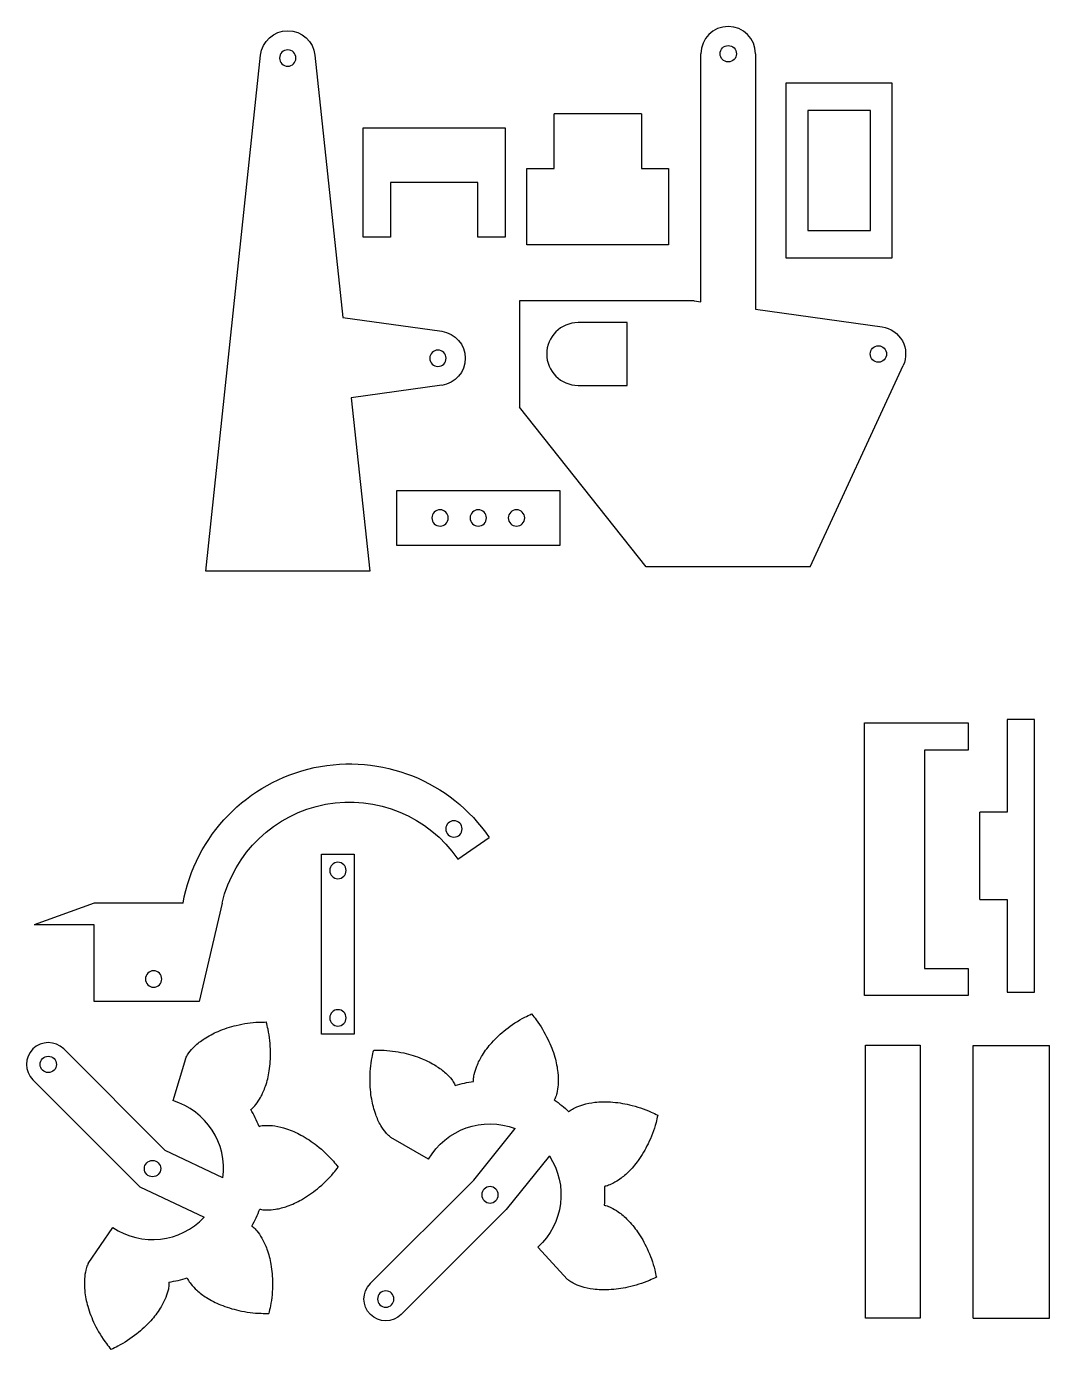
# Model space of a CAD drawing. Header units: millimetres. Extents: x 0 to 18.7, y 0 to 24.2.
import ezdxf

# ---------------------------------------------------------------- set-up
doc = ezdxf.new("R2010")
doc.units = ezdxf.units.MM
doc.layers.get('0').update_dxf_attribs({"true_color": 0xffffff})

msp = doc.modelspace()

# ---------------------------------------------------------------- linework, layer by layer
at = {"extrusion": (-1.32635e-16, 6.66134e-16, -1)}
for p, q in [((3.286, 14.259, -1.8), (4.289, 23.712, -1.8)), ((5.283, 23.712, -1.8), (5.793, 18.906, -1.8)), ((5.793, 18.906, -1.8), (7.605, 18.654, -1.8)), ((7.605, 17.664, -1.8), (5.949, 17.433, -1.8)), ((5.949, 17.433, -1.8), (6.286, 14.259, -1.8)), ((6.286, 14.259, -1.8), (3.286, 14.259, -1.8))]:
    msp.add_line(p, q, dxfattribs=at)
at = {"extrusion": (-1, 4.05742e-16, 2.22045e-16)}
for p, q in [((12.353, 19.196), (12.353, 23.738)), ((12.353, 23.738), (12.353, 23.738, -0.4)), ((9.028, 19.213), (9.028, 17.263)), ((9.028, 19.213), (9.028, 19.213, -0.4)), ((12.353, 19.196, -0.4), (12.353, 19.196)), ((11.003, 17.663), (11.003, 18.813)), ((11.003, 18.813), (11.003, 18.813, -0.4)), ((11.003, 17.663), (11.003, 17.663, -0.4)), ((9.028, 17.263), (9.028, 17.263, -0.4))]:
    msp.add_line(p, q, dxfattribs=at)
for p, q in [((12.353, 23.738), (12.353, 23.738, -0.4)), ((13.353, 23.738), (13.353, 19.057)), ((13.353, 23.738), (13.353, 23.738, -0.4)), ((15.858, 23.201), (13.908, 23.201)), ((13.908, 23.201), (13.908, 20.001)), ((15.858, 20.001), (15.858, 23.201)), ((14.308, 22.701), (14.308, 20.501)), ((15.458, 22.701), (14.308, 22.701)), ((15.458, 20.501), (15.458, 22.701)), ((14.308, 20.501), (15.458, 20.501)), ((13.908, 20.001), (15.858, 20.001)), ((10.103, 18.813), (10.103, 18.813, -0.4)), ((15.672, 18.734), (15.672, 18.734, -0.4)), ((16.057, 18.029), (16.057, 18.029, -0.4)), ((10.103, 17.663), (10.103, 17.663, -0.4)), ((2.543, 3.646), (0.683, 5.506)), ((2.91, 5.326), (2.681, 4.559)), ((0.117, 4.94), (2.075, 2.982)), ((3.598, 3.145), (2.543, 3.646)), ((2.075, 2.982), (3.256, 2.423)), ((1.132, 1.575), (1.581, 2.237))]:
    msp.add_line(p, q)
at = {"extrusion": (1, -4.05742e-16, -2.22045e-16)}
for p, q in [((13.353, 23.738), (13.353, 23.738, -0.4)), ((13.353, 19.057), (13.353, 19.057, -0.4))]:
    msp.add_line(p, q, dxfattribs=at)
at = {"transparency": 33554687, "extrusion": (-3.21625e-16, -2.22045e-16, -1)}
for p, q in [((9.662, 21.635), (9.662, 22.635)), ((11.262, 22.635), (11.262, 21.635)), ((9.162, 20.235), (9.162, 21.635)), ((9.162, 21.635), (9.662, 21.635)), ((11.262, 21.635), (11.762, 21.635)), ((11.762, 21.635), (11.762, 20.235)), ((11.762, 20.235), (9.162, 20.235))]:
    msp.add_line(p, q, dxfattribs=at)
at = {"transparency": 33554687, "extrusion": (-9.26526e-16, 1, -2.22045e-16)}
for p, q in [((11.262, 22.635), (9.662, 22.635)), ((9.662, 22.635), (9.662, 22.635, 0.4)), ((11.262, 22.635, 0.4), (11.262, 22.635))]:
    msp.add_line(p, q, dxfattribs=at)
at = {"transparency": 33554687}
for p, q in [((6.166, 22.379), (8.766, 22.379)), ((6.166, 20.379), (6.166, 22.379)), ((8.766, 22.379), (8.766, 20.379)), ((6.666, 21.379), (6.666, 20.379)), ((8.266, 21.379), (6.666, 21.379)), ((8.266, 20.379), (8.266, 21.379)), ((6.666, 20.379), (6.166, 20.379)), ((8.766, 20.379), (8.266, 20.379)), ((15.349, 11.483, 0.4), (17.249, 11.483, 0.4)), ((15.349, 6.483, 0.4), (15.349, 11.483, 0.4)), ((17.249, 11.483, 0.4), (17.249, 10.983, 0.4)), ((16.449, 10.983, 0.4), (16.449, 6.983, 0.4)), ((17.249, 10.983, 0.4), (16.449, 10.983, 0.4)), ((16.449, 6.983, 0.4), (17.249, 6.983, 0.4)), ((17.249, 6.983, 0.4), (17.249, 6.483, 0.4)), ((17.249, 6.483, 0.4), (15.349, 6.483, 0.4))]:
    msp.add_line(p, q, dxfattribs=at)
at = {"extrusion": (3.71047e-16, 1, 6.66134e-16)}
for p, q in [((12.228, 19.213), (9.028, 19.213)), ((9.028, 19.213), (9.028, 19.213, -0.4)), ((12.228, 19.213), (12.228, 19.213, -0.4))]:
    msp.add_line(p, q, dxfattribs=at)
at = {"extrusion": (0.137978, 0.990435, 5.52803e-16)}
for p, q in [((12.228, 19.213, -0.4), (12.353, 19.196, -0.4)), ((12.228, 19.213), (12.228, 19.213, -0.4)), ((12.353, 19.196, -0.4), (12.353, 19.196)), ((13.353, 19.057), (13.353, 19.057, -0.4)), ((13.353, 19.057), (15.672, 18.734)), ((15.672, 18.734), (15.672, 18.734, -0.4))]:
    msp.add_line(p, q, dxfattribs=at)
at = {"extrusion": (-4.05742e-16, -1, -6.66134e-16)}
for p, q in [((11.003, 18.813), (10.103, 18.813)), ((10.103, 18.813), (10.103, 18.813, -0.4)), ((11.003, 18.813), (11.003, 18.813, -0.4))]:
    msp.add_line(p, q, dxfattribs=at)
at = {"extrusion": (0.907895, -0.419197, -4.48532e-16)}
for p, q in [((14.353, 14.338), (16.057, 18.029)), ((16.057, 18.029), (16.057, 18.029, -0.4)), ((14.353, 14.338), (14.353, 14.338, -0.4))]:
    msp.add_line(p, q, dxfattribs=at)
at = {"extrusion": (4.05742e-16, 1, 6.66134e-16)}
for p, q in [((10.103, 17.663), (11.003, 17.663)), ((10.103, 17.663), (10.103, 17.663, -0.4)), ((11.003, 17.663), (11.003, 17.663, -0.4))]:
    msp.add_line(p, q, dxfattribs=at)
at = {"extrusion": (-0.782823, -0.622244, -1.92726e-16)}
for p, q in [((11.353, 14.338), (9.028, 17.263)), ((9.028, 17.263), (9.028, 17.263, -0.4)), ((11.353, 14.338), (11.353, 14.338, -0.4))]:
    msp.add_line(p, q, dxfattribs=at)
at = {"extrusion": (7.97924e-32, 6.66134e-16, -1)}
for p, q in [((9.775, 15.734), (6.775, 15.734)), ((6.775, 15.734), (6.775, 14.734)), ((9.775, 14.734), (9.775, 15.734)), ((6.775, 14.734), (9.775, 14.734))]:
    msp.add_line(p, q, dxfattribs=at)
at = {"extrusion": (-4.05742e-16, -1, -5.89074e-16)}
for p, q in [((14.353, 14.338), (11.353, 14.338)), ((11.353, 14.338), (11.353, 14.338, -0.4)), ((14.353, 14.338), (14.353, 14.338, -0.4))]:
    msp.add_line(p, q, dxfattribs=at)
at = {"transparency": 33554687, "extrusion": (-8.33633e-32, 6.66134e-16, -1)}
for p, q in [((17.961, 11.545, 9.699), (17.961, 9.845, 9.699)), ((18.461, 11.545, 9.699), (17.961, 11.545, 9.699)), ((18.461, 6.545, 9.699), (18.461, 11.545, 9.699)), ((17.461, 8.245, 9.699), (17.461, 9.845, 9.699)), ((17.961, 9.845, 9.699), (17.461, 9.845, 9.699)), ((17.461, 8.245, 9.699), (17.961, 8.245, 9.699)), ((17.961, 8.245, 9.699), (17.961, 6.545, 9.699)), ((17.961, 6.545, 9.699), (18.461, 6.545, 9.699)), ((15.367, 5.574, 9.167), (16.367, 5.574, 9.167)), ((15.367, 0.574, 9.167), (15.367, 5.574, 9.167)), ((16.367, 5.574, 9.167), (16.367, 0.574, 9.167)), ((16.367, 0.574, 9.167), (15.367, 0.574, 9.167))]:
    msp.add_line(p, q, dxfattribs=at)
at = {"extrusion": (-6.66134e-16, -2.22045e-16, -1)}
for p, q in [((7.9, 8.985, -0.4), (8.477, 9.38, -0.4)), ((1.238, 8.179, -0.4), (0.138, 7.779, -0.4)), ((2.869, 8.179, -0.4), (1.238, 8.179, -0.4)), ((3.583, 8.179, -0.4), (3.16, 6.379, -0.4)), ((1.238, 7.779, -0.4), (0.138, 7.779, -0.4)), ((1.238, 6.379, -0.4), (1.238, 7.779, -0.4)), ((3.16, 6.379, -0.4), (1.238, 6.379, -0.4)), ((7.365, 3.486, -1.3), (6.673, 3.886, -1.3)), ((8.192, 3.102, -1.3), (8.953, 4.049, -1.3)), ((9.577, 3.548, -1.3), (8.788, 2.567, -1.3)), ((6.298, 1.208, -1.3), (8.192, 3.102, -1.3)), ((8.788, 2.567, -1.3), (6.864, 0.642, -1.3)), ((9.909, 1.286, -1.3), (9.368, 1.876, -1.3))]:
    msp.add_line(p, q, dxfattribs=at)
at = {"extrusion": (6.28037e-16, -3.14018e-16, -1)}
for p, q in [((5.404, 9.076), (6.004, 9.076)), ((5.404, 5.776), (5.404, 9.076)), ((6.004, 9.076), (6.004, 5.776)), ((6.004, 5.776), (5.404, 5.776))]:
    msp.add_line(p, q, dxfattribs=at)
at = {"transparency": 33554687, "extrusion": (-4.66294e-15, 1.43185e-15, -1)}
for p, q in [((17.338, 0.572), (17.338, 5.572)), ((17.338, 5.572), (18.738, 5.572)), ((18.738, 0.572), (18.738, 5.572)), ((17.338, 0.572), (18.738, 0.572))]:
    msp.add_line(p, q, dxfattribs=at)
at = {"extrusion": (-1.32635e-16, 6.66134e-16, -1)}
for centre in [(-4.786, 23.659, 1.8), (-7.536, 18.159, 1.8)]:
    msp.add_circle(centre, 0.15, dxfattribs=at)
for centre in [(12.853, 23.738), (15.603, 18.238, -0.4), (0.4, 5.223), (2.309, 3.314)]:
    msp.add_circle(centre, 0.15)
at = {"extrusion": (7.97924e-32, 6.66134e-16, -1)}
for centre in [(-7.575, 15.234), (-8.275, 15.234), (-8.975, 15.234)]:
    msp.add_circle(centre, 0.15, dxfattribs=at)
at = {"extrusion": (-6.66134e-16, -2.22045e-16, -1)}
for centre in [(-7.829, 9.538, 0.4), (-2.329, 6.788, 0.4), (-8.49, 2.834, 1.3), (-6.581, 0.925, 1.3)]:
    msp.add_circle(centre, 0.15, dxfattribs=at)
at = {"extrusion": (6.28037e-16, -3.14018e-16, -1)}
for centre in [(-5.704, 8.776), (-5.704, 6.076)]:
    msp.add_circle(centre, 0.15, dxfattribs=at)
at = {"extrusion": (-2.22045e-16, 6.66134e-16, -1)}
for centre, start, end in [((-4.786, 23.659, 1.8), 6.0555, 173.9445), ((-15.603, 18.238), 97.9308, 204.7839), ((-7.536, 18.159, 1.8), 97.9308, 262.0692)]:
    msp.add_arc(centre, 0.5, start, end, dxfattribs=at)
for centre, radius, start, end in [((12.853, 23.738), 0.5, 0, 180), ((10.103, 18.238), 0.575, 90, 270), ((0.4, 5.223), 0.4, 45, 225), ((2.309, 3.314), 1.3, 352.5603, 73.3642), ((2.309, 3.314), 2.1, 21.6519, 31.0529), ((2.309, 3.314), 2.1, 329.9396, 339.3406), ((2.309, 3.314), 1.3, 235.9159, 316.7199), ((2.309, 3.314), 2.1, 278.2273, 287.6282)]:
    msp.add_arc(centre, radius, start, end)
at = {"extrusion": (-6.66134e-16, -2.22045e-16, -1)}
for centre, radius, start, end in [((-5.919, 7.629, 0.4), 3.1, 10.2195, 145.5944), ((-5.919, 7.629, 0.4), 2.4, 13.248, 145.5944), ((-8.49, 2.834, 1.3), 2.1, 72.3718, 81.7727), ((-8.49, 2.834, 1.3), 2.1, 124.0841, 133.485), ((-8.49, 2.834, 1.3), 1.3, 30.0604, 110.8643), ((-8.49, 2.834, 1.3), 1.3, 146.7048, 227.5087), ((-8.49, 2.834, 1.3), 2.1, 175.7964, 185.1974), ((-6.581, 0.925, 1.3), 0.4, 225, 45)]:
    msp.add_arc(centre, radius, start, end, dxfattribs=at)
for points, knots in [([(8.19, 4.913, -1.3), (8.189, 4.924, -1.3), (8.187, 4.966, -1.3), (8.203, 5.062, -1.3), (8.251, 5.214, -1.3), (8.355, 5.414, -1.3), (8.53, 5.644, -1.3), (8.789, 5.882, -1.3), (9.042, 6.05, -1.3), (9.209, 6.129, -1.3), (9.251, 6.148, -1.3)], [0, 0, 0, 0, 0.031954, 0.127787, 0.287512, 0.511127, 0.798634, 1.150016, 1.56529, 1.702974, 1.702974, 1.702974, 1.702974]), ([(9.251, 6.148, -1.3), (9.28, 6.113, -1.3), (9.396, 5.969, -1.3), (9.55, 5.708, -1.3), (9.68, 5.38, -1.3), (9.737, 5.096, -1.3), (9.743, 4.872, -1.3), (9.72, 4.713, -1.3), (9.692, 4.621, -1.3), (9.672, 4.583, -1.3), (9.667, 4.574, -1.3)], [-1.702974, -1.702974, -1.702974, -1.702974, -1.56529, -1.150016, -0.798634, -0.511127, -0.287512, -0.127787, -0.031954, 0, 0, 0, 0]), ([(2.91, 5.326), (2.914, 5.336), (2.931, 5.375), (2.985, 5.455), (3.093, 5.574), (3.271, 5.711), (3.526, 5.846), (3.862, 5.953), (4.162, 6), (4.347, 6), (4.393, 6.001)], [0, 0, 0, 0, 0.031954, 0.127787, 0.287512, 0.511127, 0.798634, 1.150016, 1.56529, 1.702974, 1.702974, 1.702974, 1.702974]), ([(4.108, 4.397), (4.117, 4.403), (4.151, 4.429), (4.215, 4.501), (4.303, 4.635), (4.392, 4.842), (4.459, 5.123), (4.479, 5.475), (4.449, 5.777), (4.404, 5.956), (4.393, 6.001)], [0, 0, 0, 0, 0.031954, 0.127787, 0.287512, 0.511127, 0.798634, 1.150016, 1.56529, 1.702974, 1.702974, 1.702974, 1.702974]), ([(6.673, 3.886, -1.3), (6.664, 3.893, -1.3), (6.629, 3.918, -1.3), (6.564, 3.989, -1.3), (6.474, 4.121, -1.3), (6.382, 4.326, -1.3), (6.31, 4.606, -1.3), (6.283, 4.958, -1.3), (6.308, 5.261, -1.3), (6.35, 5.44, -1.3), (6.36, 5.485, -1.3)], [0, 0, 0, 0, 0.031954, 0.127787, 0.287512, 0.511127, 0.798634, 1.150016, 1.56529, 1.702974, 1.702974, 1.702974, 1.702974]), ([(6.36, 5.485, -1.3), (6.406, 5.485, -1.3), (6.591, 5.488, -1.3), (6.892, 5.447, -1.3), (7.229, 5.345, -1.3), (7.487, 5.215, -1.3), (7.668, 5.08, -1.3), (7.778, 4.964, -1.3), (7.833, 4.885, -1.3), (7.85, 4.846, -1.3), (7.854, 4.836, -1.3)], [-1.702974, -1.702974, -1.702974, -1.702974, -1.56529, -1.150016, -0.798634, -0.511127, -0.287512, -0.127787, -0.031954, 0, 0, 0, 0]), ([(9.935, 4.358, -1.3), (9.943, 4.365, -1.3), (9.976, 4.393, -1.3), (10.06, 4.44, -1.3), (10.21, 4.497, -1.3), (10.431, 4.539, -1.3), (10.72, 4.544, -1.3), (11.068, 4.488, -1.3), (11.357, 4.394, -1.3), (11.521, 4.311, -1.3), (11.562, 4.291, -1.3)], [0, 0, 0, 0, 0.031954, 0.127787, 0.287512, 0.511127, 0.798634, 1.150016, 1.56529, 1.702974, 1.702974, 1.702974, 1.702974]), ([(11.562, 4.291, -1.3), (11.552, 4.246, -1.3), (11.512, 4.066, -1.3), (11.402, 3.783, -1.3), (11.225, 3.478, -1.3), (11.038, 3.257, -1.3), (10.866, 3.113, -1.3), (10.727, 3.033, -1.3), (10.637, 2.998, -1.3), (10.595, 2.99, -1.3), (10.584, 2.988, -1.3)], [-1.702974, -1.702974, -1.702974, -1.702974, -1.56529, -1.150016, -0.798634, -0.511127, -0.287512, -0.127787, -0.031954, 0, 0, 0, 0]), ([(4.261, 4.089), (4.271, 4.092), (4.312, 4.103), (4.409, 4.111), (4.568, 4.099), (4.787, 4.044), (5.051, 3.928), (5.343, 3.73), (5.566, 3.523), (5.68, 3.379), (5.709, 3.343)], [0, 0, 0, 0, 0.031954, 0.127787, 0.287512, 0.511127, 0.798634, 1.150016, 1.56529, 1.702974, 1.702974, 1.702974, 1.702974]), ([(4.274, 2.573), (4.284, 2.57), (4.326, 2.559), (4.422, 2.554), (4.582, 2.568), (4.799, 2.626), (5.061, 2.748), (5.35, 2.95), (5.569, 3.161), (5.681, 3.307), (5.709, 3.343)], [0, 0, 0, 0, 0.031954, 0.127787, 0.287512, 0.511127, 0.798634, 1.150016, 1.56529, 1.702974, 1.702974, 1.702974, 1.702974]), ([(10.581, 2.644, -1.3), (10.592, 2.642, -1.3), (10.634, 2.634, -1.3), (10.723, 2.597, -1.3), (10.86, 2.515, -1.3), (11.03, 2.367, -1.3), (11.213, 2.144, -1.3), (11.385, 1.836, -1.3), (11.49, 1.551, -1.3), (11.527, 1.37, -1.3), (11.537, 1.325, -1.3)], [0, 0, 0, 0, 0.031954, 0.127787, 0.287512, 0.511127, 0.798634, 1.150016, 1.56529, 1.702974, 1.702974, 1.702974, 1.702974]), ([(4.127, 2.262), (4.135, 2.256), (4.17, 2.231), (4.235, 2.16), (4.325, 2.027), (4.418, 1.822), (4.49, 1.542), (4.516, 1.19), (4.491, 0.888), (4.449, 0.708), (4.439, 0.663)], [0, 0, 0, 0, 0.031954, 0.127787, 0.287512, 0.511127, 0.798634, 1.150016, 1.56529, 1.702974, 1.702974, 1.702974, 1.702974]), ([(1.132, 1.575), (1.127, 1.565), (1.107, 1.528), (1.079, 1.435), (1.056, 1.277), (1.062, 1.052), (1.12, 0.769), (1.249, 0.44), (1.404, 0.179), (1.52, 0.036), (1.548, 0)], [0, 0, 0, 0, 0.031954, 0.127787, 0.287512, 0.511127, 0.798634, 1.150016, 1.56529, 1.702974, 1.702974, 1.702974, 1.702974]), ([(2.61, 1.235), (2.61, 1.225), (2.612, 1.182), (2.597, 1.087), (2.549, 0.934), (2.445, 0.734), (2.27, 0.505), (2.01, 0.266), (1.757, 0.098), (1.59, 0.019), (1.548, 0)], [0, 0, 0, 0, 0.031954, 0.127787, 0.287512, 0.511127, 0.798634, 1.150016, 1.56529, 1.702974, 1.702974, 1.702974, 1.702974]), ([(2.945, 1.312), (2.949, 1.303), (2.966, 1.264), (3.022, 1.184), (3.132, 1.068), (3.312, 0.934), (3.57, 0.803), (3.908, 0.702), (4.209, 0.661), (4.393, 0.663), (4.439, 0.663)], [0, 0, 0, 0, 0.031954, 0.127787, 0.287512, 0.511127, 0.798634, 1.150016, 1.56529, 1.702974, 1.702974, 1.702974, 1.702974]), ([(11.537, 1.325, -1.3), (11.495, 1.305, -1.3), (11.329, 1.226, -1.3), (11.039, 1.136, -1.3), (10.69, 1.087, -1.3), (10.401, 1.097, -1.3), (10.181, 1.142, -1.3), (10.032, 1.202, -1.3), (9.948, 1.251, -1.3), (9.917, 1.279, -1.3), (9.909, 1.286, -1.3)], [-1.702974, -1.702974, -1.702974, -1.702974, -1.56529, -1.150016, -0.798634, -0.511127, -0.287512, -0.127787, -0.031954, 0, 0, 0, 0])]:
    msp.add_open_spline(points, degree=3, knots=knots)

doc.saveas('drawing.dxf')
